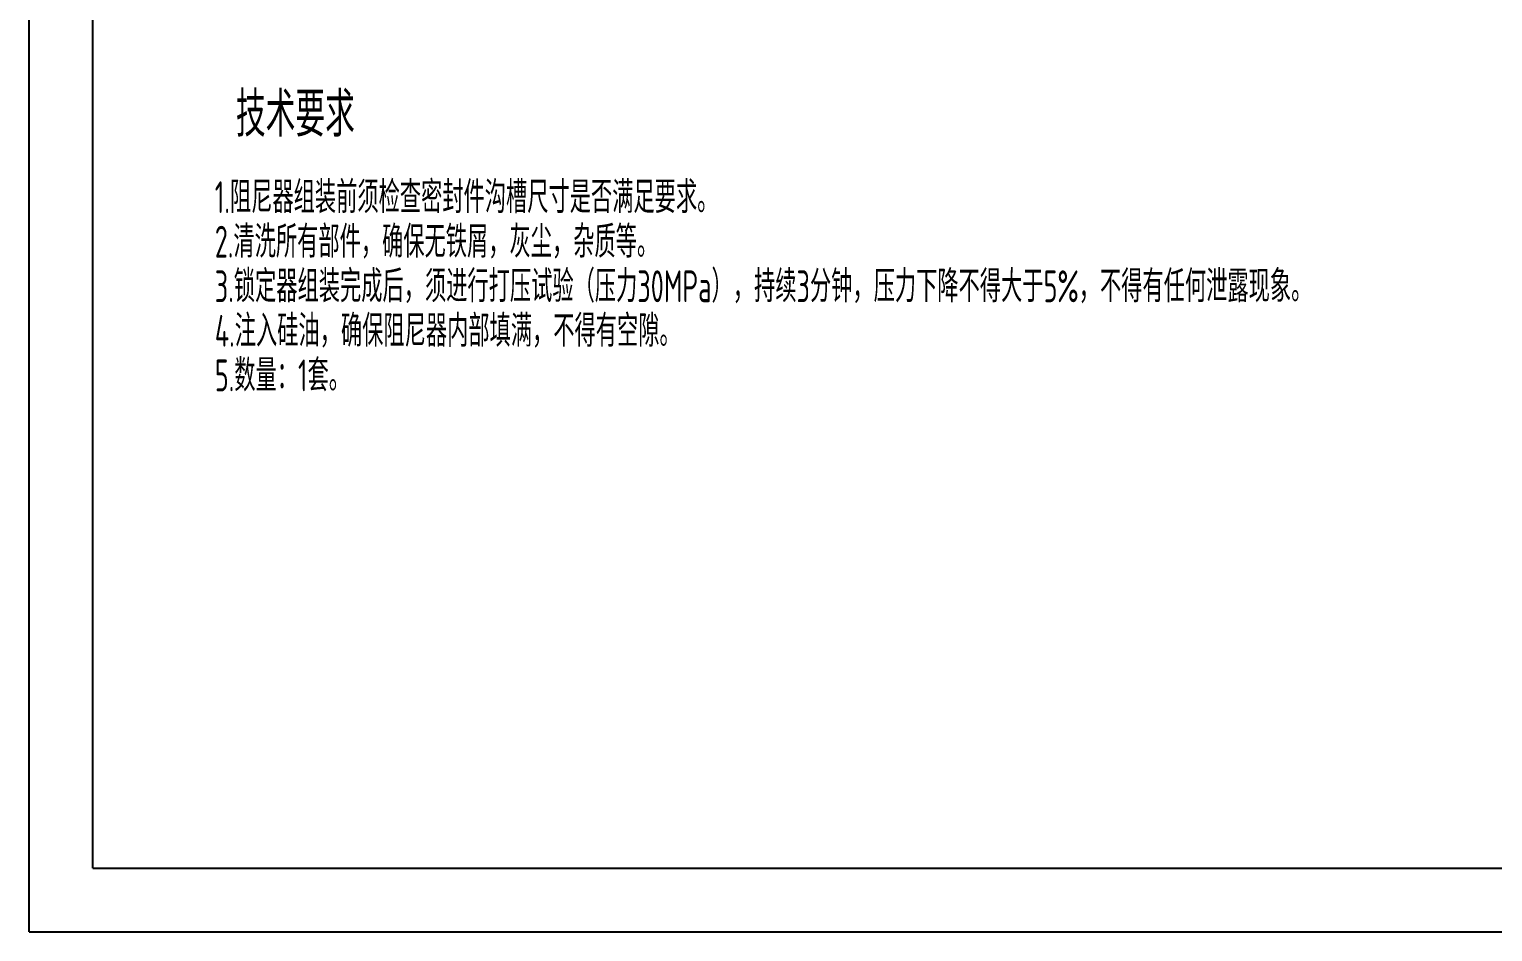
# Model space of a CAD drawing. Header units: millimetres. Extents: x -120 to 4920, y -120 to 3444.
# Drawn here: x -120 to 2638, y -120 to 1581 of the extents above; entities that cross this region are included whole.
import ezdxf
from ezdxf.enums import TextEntityAlignment as Align

# ---------------------------------------------------------------- set-up
doc = ezdxf.new("R2010")
doc.units = ezdxf.units.MM
doc.header["$LTSCALE"] = 120
for name, color, linetype in [('2细线层', 4, 'Continuous'), ('6文字层', 3, 'Continuous'), ('图框层', 7, 'Continuous')]:
    doc.layers.add(name, color=color, linetype=linetype)
doc.styles.add('PC_TEXTSTYLE', font='isocp.shx', dxfattribs={"width": 0.8, "bigfont": 'hzfs.shx'})

msp = doc.modelspace()

# ---------------------------------------------------------------- linework, layer by layer
at = {"layer": '2细线层'}
for q in [(-120, 3444), (4920, -120)]:
    msp.add_line((-120, -120), q, dxfattribs=at)
at = {"layer": '图框层'}
for q in [(0, 3324), (4800, 0)]:
    msp.add_line((0, 0), q, dxfattribs=at)

# ---------------------------------------------------------------- texts
at = {"layer": '6文字层', "style": 'PC_TEXTSTYLE', "width": 0.667}
msp.add_text('技术要求', height=84, dxfattribs=at).set_placement((381.49, 1462.65), align=Align.TOP_CENTER)
for s, p in [('1.阻尼器组装前须检查密封件沟槽尺寸是否满足要求。', (229.62, 1294.65)), ('2.清洗所有部件，确保无铁屑，灰尘，杂质等。', (229.62, 1210.65)), ('3.锁定器组装完成后，须进行打压试验（压力30MPa），持续3分钟，压力下降不得大于5%，不得有任何泄露现象。', (229.62, 1126.65)), ('4.注入硅油，确保阻尼器内部填满，不得有空隙。', (229.62, 1042.65)), ('5.数量：1套。', (229.62, 958.65))]:
    msp.add_text(s, height=60, dxfattribs=at).set_placement(p, align=Align.TOP_LEFT)

doc.saveas('drawing.dxf')
